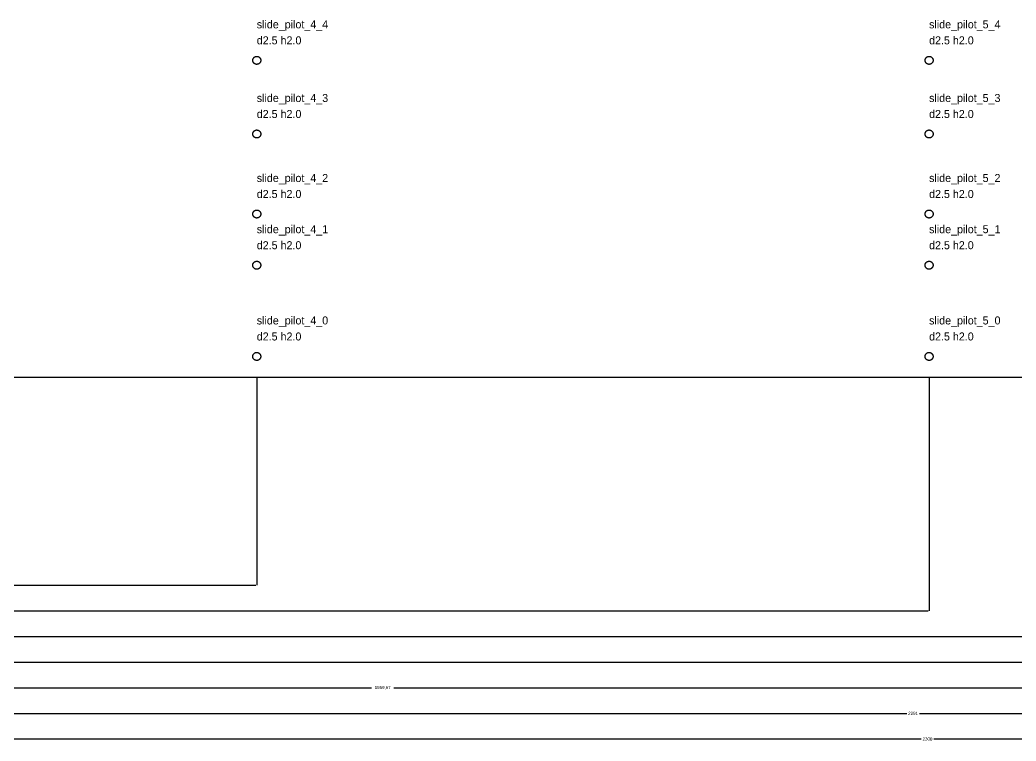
# Model space of a CAD drawing. Header units: millimetres. Extents: x -90 to 2551, y -195 to 364.
# Drawn here: x 866.5 to 1177.7, y -113.7 to 111.6 of the extents above; entities that cross this region are included whole.
import ezdxf

# ---------------------------------------------------------------- set-up
doc = ezdxf.new("R2010")
doc.units = ezdxf.units.MM
for name, color, linetype in [('ANNOTATION', 7, 'Continuous'), ('CUT', 1, 'Continuous'), ('DIMENSION', 8, 'Continuous')]:
    doc.layers.add(name, color=color, linetype=linetype)
doc.dimstyles.get("Standard").update_dxf_attribs({"dimtxt": 2.5, "dimasz": 2.5, "dimexe": 1.25, "dimexo": 0.625, "dimtad": 1, "dimtxsty": 'Standard', "dimcen": 2.5, "dimazin": 3, "dimtfac": 1, "dimtmove": 0, "dimatfit": 3})

# ---------------------------------------------------------------- blocks, each defined once
blk = doc.blocks.new('_CLOSEDFILLED')
at = {"color": 0, "linetype": 'ByBlock'}
blk.add_solid([(-1, 0.2), (0, 0), (-1, -0.2)], dxfattribs=at)
blk = doc.blocks.new('*D6')
for p, q in [((0, 0), (0, -65)), ((940.5, 0), (940.5, -65)), ((0.25, -65), (467.75, -65)), ((472.75, -65), (940.25, -65))]:
    blk.add_line(p, q)
at = {"layer": 'Defpoints'}
for p in [(0, 0), (940.5, 0), (0, -65)]:
    blk.add_point(p, dxfattribs=at)
at = {"layer": 'DIMENSION', "xscale": 0.25, "yscale": 0.25, "rotation": 180}
blk.add_blockref('_CLOSEDFILLED', (0, -65), dxfattribs=at)
at = {"layer": 'DIMENSION', "xscale": 0.25, "yscale": 0.25}
blk.add_blockref('_CLOSEDFILLED', (940.5, -65), dxfattribs=at)
at = {"layer": 'DIMENSION', "insert": (470.25, -65), "char_height": 1, "attachment_point": 5}
blk.add_mtext('940,5', dxfattribs=at)
blk = doc.blocks.new('*D7')
for p, q in [((0, 0), (0, -73)), ((1150.5, 0), (1150.5, -73)), ((0.25, -73), (572.25, -73)), ((578.25, -73), (1150.25, -73))]:
    blk.add_line(p, q)
at = {"layer": 'Defpoints'}
for p in [(0, 0), (1150.5, 0), (0, -73)]:
    blk.add_point(p, dxfattribs=at)
at = {"layer": 'DIMENSION', "xscale": 0.25, "yscale": 0.25, "rotation": 180}
blk.add_blockref('_CLOSEDFILLED', (0, -73), dxfattribs=at)
at = {"layer": 'DIMENSION', "xscale": 0.25, "yscale": 0.25}
blk.add_blockref('_CLOSEDFILLED', (1150.5, -73), dxfattribs=at)
at = {"layer": 'DIMENSION', "insert": (575.25, -73), "char_height": 1, "attachment_point": 5}
blk.add_mtext('1150,5', dxfattribs=at)
blk = doc.blocks.new('*D8')
for p, q in [((0, 0), (0, -81)), ((1297, 0), (1297, -81)), ((0.25, -81), (646.5, -81)), ((650.5, -81), (1296.75, -81))]:
    blk.add_line(p, q)
at = {"layer": 'Defpoints'}
for p in [(0, 0), (1297, 0), (0, -81)]:
    blk.add_point(p, dxfattribs=at)
at = {"layer": 'DIMENSION', "xscale": 0.25, "yscale": 0.25, "rotation": 180}
blk.add_blockref('_CLOSEDFILLED', (0, -81), dxfattribs=at)
at = {"layer": 'DIMENSION', "xscale": 0.25, "yscale": 0.25}
blk.add_blockref('_CLOSEDFILLED', (1297, -81), dxfattribs=at)
at = {"layer": 'DIMENSION', "insert": (648.5, -81), "char_height": 1, "attachment_point": 5}
blk.add_mtext('1297', dxfattribs=at)
blk = doc.blocks.new('*D9')
for p, q in [((0, 0), (0, -89)), ((1628.33, 0), (1628.33, -89)), ((0.25, -89), (810.665, -89)), ((817.665, -89), (1628.08, -89))]:
    blk.add_line(p, q)
at = {"layer": 'Defpoints'}
for p in [(0, 0), (1628.33, 0), (0, -89)]:
    blk.add_point(p, dxfattribs=at)
at = {"layer": 'DIMENSION', "xscale": 0.25, "yscale": 0.25, "rotation": 180}
blk.add_blockref('_CLOSEDFILLED', (0, -89), dxfattribs=at)
at = {"layer": 'DIMENSION', "xscale": 0.25, "yscale": 0.25}
blk.add_blockref('_CLOSEDFILLED', (1628.33, -89), dxfattribs=at)
at = {"layer": 'DIMENSION', "insert": (814.165, -89), "char_height": 1, "attachment_point": 5}
blk.add_mtext('1628,33', dxfattribs=at)
blk = doc.blocks.new('*D10')
for p, q in [((0, 0), (0, -97)), ((1959.67, 0), (1959.67, -97)), ((0.25, -97), (976.335, -97)), ((983.335, -97), (1959.42, -97))]:
    blk.add_line(p, q)
at = {"layer": 'Defpoints'}
for p in [(0, 0), (1959.67, 0), (0, -97)]:
    blk.add_point(p, dxfattribs=at)
at = {"layer": 'DIMENSION', "xscale": 0.25, "yscale": 0.25, "rotation": 180}
blk.add_blockref('_CLOSEDFILLED', (0, -97), dxfattribs=at)
at = {"layer": 'DIMENSION', "xscale": 0.25, "yscale": 0.25}
blk.add_blockref('_CLOSEDFILLED', (1959.67, -97), dxfattribs=at)
at = {"layer": 'DIMENSION', "insert": (979.835, -97), "char_height": 1, "attachment_point": 5}
blk.add_mtext('1959,67', dxfattribs=at)
blk = doc.blocks.new('*D11')
for p, q in [((0, 0), (0, -105)), ((2291, 0), (2291, -105)), ((0.25, -105), (1143.5, -105)), ((1147.5, -105), (2290.75, -105))]:
    blk.add_line(p, q)
at = {"layer": 'Defpoints'}
for p in [(0, 0), (2291, 0), (0, -105)]:
    blk.add_point(p, dxfattribs=at)
at = {"layer": 'DIMENSION', "xscale": 0.25, "yscale": 0.25, "rotation": 180}
blk.add_blockref('_CLOSEDFILLED', (0, -105), dxfattribs=at)
at = {"layer": 'DIMENSION', "xscale": 0.25, "yscale": 0.25}
blk.add_blockref('_CLOSEDFILLED', (2291, -105), dxfattribs=at)
at = {"layer": 'DIMENSION', "insert": (1145.5, -105), "char_height": 1, "attachment_point": 5}
blk.add_mtext('2291', dxfattribs=at)
blk = doc.blocks.new('*D12')
for p, q in [((0, 0), (0, -113)), ((2300, 0), (2300, -113)), ((0.25, -113), (1148, -113)), ((1152, -113), (2299.75, -113))]:
    blk.add_line(p, q)
at = {"layer": 'Defpoints'}
for p in [(0, 0), (2300, 0), (0, -113)]:
    blk.add_point(p, dxfattribs=at)
at = {"layer": 'DIMENSION', "xscale": 0.25, "yscale": 0.25, "rotation": 180}
blk.add_blockref('_CLOSEDFILLED', (0, -113), dxfattribs=at)
at = {"layer": 'DIMENSION', "xscale": 0.25, "yscale": 0.25}
blk.add_blockref('_CLOSEDFILLED', (2300, -113), dxfattribs=at)
at = {"layer": 'DIMENSION', "insert": (1150, -113), "char_height": 1, "attachment_point": 5}
blk.add_mtext('2300', dxfattribs=at)

msp = doc.modelspace()

# ---------------------------------------------------------------- linework, layer by layer
at = {"layer": 'CUT'}
for p, q in [((939.369, 99.5322), (939.405, 99.6022)), ((939.405, 99.6022), (939.445, 99.6698)), ((939.445, 99.6698), (939.489, 99.7347)), ((939.489, 99.7347), (939.537, 99.7968)), ((939.537, 99.7968), (939.589, 99.8557)), ((939.589, 99.8557), (939.644, 99.9112)), ((939.644, 99.9112), (939.703, 99.9631)), ((939.703, 99.9631), (939.765, 100.011)), ((939.765, 100.011), (939.83, 100.055)), ((939.83, 100.055), (939.898, 100.095)), ((939.898, 100.095), (939.968, 100.131)), ((939.968, 100.131), (940.04, 100.162)), ((940.04, 100.162), (940.114, 100.189)), ((940.114, 100.189), (940.189, 100.211)), ((940.189, 100.211), (940.266, 100.228)), ((940.266, 100.228), (940.343, 100.24)), ((940.343, 100.24), (940.422, 100.248)), ((940.422, 100.248), (940.5, 100.25)), ((940.5, 100.25), (940.578, 100.248)), ((940.578, 100.248), (940.657, 100.24)), ((940.657, 100.24), (940.734, 100.228)), ((940.734, 100.228), (940.811, 100.211)), ((940.811, 100.211), (940.886, 100.189)), ((940.886, 100.189), (940.96, 100.162)), ((940.96, 100.162), (941.032, 100.131)), ((941.032, 100.131), (941.102, 100.095)), ((941.102, 100.095), (941.17, 100.055)), ((941.17, 100.055), (941.235, 100.011)), ((941.235, 100.011), (941.297, 99.9631)), ((941.297, 99.9631), (941.356, 99.9112)), ((941.356, 99.9112), (941.411, 99.8557)), ((941.411, 99.8557), (941.463, 99.7968)), ((941.463, 99.7968), (941.511, 99.7347)), ((941.511, 99.7347), (941.555, 99.6698)), ((941.555, 99.6698), (941.595, 99.6022)), ((941.595, 99.6022), (941.631, 99.5322)), ((1149.37, 99.5322), (1149.4, 99.6022)), ((1149.4, 99.6022), (1149.44, 99.6698)), ((1149.44, 99.6698), (1149.49, 99.7347)), ((1149.49, 99.7347), (1149.54, 99.7968)), ((1149.54, 99.7968), (1149.59, 99.8557)), ((1149.59, 99.8557), (1149.64, 99.9112)), ((1149.64, 99.9112), (1149.7, 99.9631)), ((1149.7, 99.9631), (1149.77, 100.011)), ((1149.77, 100.011), (1149.83, 100.055)), ((1149.83, 100.055), (1149.9, 100.095)), ((1149.9, 100.095), (1149.97, 100.131)), ((1149.97, 100.131), (1150.04, 100.162)), ((1150.04, 100.162), (1150.11, 100.189)), ((1150.11, 100.189), (1150.19, 100.211)), ((1150.19, 100.211), (1150.27, 100.228)), ((1150.27, 100.228), (1150.34, 100.24)), ((1150.34, 100.24), (1150.42, 100.248)), ((1150.42, 100.248), (1150.5, 100.25)), ((1150.5, 100.25), (1150.58, 100.248)), ((1150.58, 100.248), (1150.66, 100.24)), ((1150.66, 100.24), (1150.73, 100.228)), ((1150.73, 100.228), (1150.81, 100.211)), ((1150.81, 100.211), (1150.89, 100.189)), ((1150.89, 100.189), (1150.96, 100.162)), ((1150.96, 100.162), (1151.03, 100.131)), ((1151.03, 100.131), (1151.1, 100.095)), ((1151.1, 100.095), (1151.17, 100.055)), ((1151.17, 100.055), (1151.23, 100.011)), ((1151.23, 100.011), (1151.3, 99.9631)), ((1151.3, 99.9631), (1151.36, 99.9112)), ((1151.36, 99.9112), (1151.41, 99.8557)), ((1151.41, 99.8557), (1151.46, 99.7968)), ((1151.46, 99.7968), (1151.51, 99.7347)), ((1151.51, 99.7347), (1151.56, 99.6698)), ((1151.56, 99.6698), (1151.6, 99.6022)), ((1151.6, 99.6022), (1151.63, 99.5322)), ((939.25, 99), (939.252, 99.0785)), ((939.252, 98.9215), (939.25, 99)), ((939.252, 99.0785), (939.26, 99.1567)), ((939.26, 98.8433), (939.252, 98.9215)), ((939.26, 99.1567), (939.272, 99.2342)), ((939.272, 98.7658), (939.26, 98.8433)), ((939.272, 99.2342), (939.289, 99.3109)), ((939.289, 98.6891), (939.272, 98.7658)), ((939.289, 99.3109), (939.311, 99.3863)), ((939.311, 98.6137), (939.289, 98.6891)), ((939.311, 99.3863), (939.338, 99.4602)), ((939.338, 98.5398), (939.311, 98.6137)), ((939.338, 99.4602), (939.369, 99.5322)), ((939.369, 98.4678), (939.338, 98.5398)), ((939.405, 98.3978), (939.369, 98.4678)), ((939.445, 98.3302), (939.405, 98.3978)), ((939.489, 98.2653), (939.445, 98.3302)), ((939.537, 98.2032), (939.489, 98.2653)), ((939.589, 98.1443), (939.537, 98.2032)), ((939.644, 98.0888), (939.589, 98.1443)), ((939.703, 98.0369), (939.644, 98.0888)), ((939.765, 97.9887), (939.703, 98.0369)), ((939.83, 97.9446), (939.765, 97.9887)), ((939.898, 97.9046), (939.83, 97.9446)), ((939.968, 97.869), (939.898, 97.9046)), ((940.04, 97.8378), (939.968, 97.869)), ((940.114, 97.8112), (940.04, 97.8378)), ((940.189, 97.7893), (940.114, 97.8112)), ((940.266, 97.7721), (940.189, 97.7893)), ((940.343, 97.7599), (940.266, 97.7721)), ((940.422, 97.7525), (940.343, 97.7599)), ((940.5, 97.75), (940.422, 97.7525)), ((940.578, 97.7525), (940.5, 97.75)), ((940.657, 97.7599), (940.578, 97.7525)), ((940.734, 97.7721), (940.657, 97.7599)), ((940.811, 97.7893), (940.734, 97.7721)), ((940.886, 97.8112), (940.811, 97.7893)), ((940.96, 97.8378), (940.886, 97.8112)), ((941.032, 97.869), (940.96, 97.8378)), ((941.102, 97.9046), (941.032, 97.869)), ((941.17, 97.9446), (941.102, 97.9046)), ((941.235, 97.9887), (941.17, 97.9446)), ((941.297, 98.0369), (941.235, 97.9887)), ((941.356, 98.0888), (941.297, 98.0369)), ((941.411, 98.1443), (941.356, 98.0888)), ((941.463, 98.2032), (941.411, 98.1443)), ((941.511, 98.2653), (941.463, 98.2032)), ((941.555, 98.3302), (941.511, 98.2653)), ((941.595, 98.3978), (941.555, 98.3302)), ((941.631, 98.4678), (941.595, 98.3978)), ((941.631, 99.5322), (941.662, 99.4602)), ((941.662, 98.5398), (941.631, 98.4678)), ((941.662, 99.4602), (941.689, 99.3863)), ((941.689, 98.6137), (941.662, 98.5398)), ((941.689, 99.3863), (941.711, 99.3109)), ((941.711, 98.6891), (941.689, 98.6137)), ((941.711, 99.3109), (941.728, 99.2342)), ((941.728, 98.7658), (941.711, 98.6891)), ((941.728, 99.2342), (941.74, 99.1567)), ((941.74, 98.8433), (941.728, 98.7658)), ((941.74, 99.1567), (941.748, 99.0785)), ((941.748, 98.9215), (941.74, 98.8433)), ((941.748, 99.0785), (941.75, 99)), ((941.75, 99), (941.748, 98.9215)), ((1149.25, 99.0785), (1149.26, 99.1567)), ((1149.25, 99), (1149.25, 99.0785)), ((1149.25, 98.9215), (1149.25, 99)), ((1149.26, 98.8433), (1149.25, 98.9215)), ((1149.26, 99.1567), (1149.27, 99.2342)), ((1149.27, 98.7658), (1149.26, 98.8433)), ((1149.27, 99.2342), (1149.29, 99.3109)), ((1149.29, 98.6891), (1149.27, 98.7658)), ((1149.29, 99.3109), (1149.31, 99.3863)), ((1149.31, 98.6137), (1149.29, 98.6891)), ((1149.31, 99.3863), (1149.34, 99.4602)), ((1149.34, 98.5398), (1149.31, 98.6137)), ((1149.34, 99.4602), (1149.37, 99.5322)), ((1149.37, 98.4678), (1149.34, 98.5398)), ((1149.4, 98.3978), (1149.37, 98.4678)), ((1149.44, 98.3302), (1149.4, 98.3978)), ((1149.49, 98.2653), (1149.44, 98.3302)), ((1149.54, 98.2032), (1149.49, 98.2653)), ((1149.59, 98.1443), (1149.54, 98.2032)), ((1149.64, 98.0888), (1149.59, 98.1443)), ((1149.7, 98.0369), (1149.64, 98.0888)), ((1149.77, 97.9887), (1149.7, 98.0369)), ((1149.83, 97.9446), (1149.77, 97.9887)), ((1149.9, 97.9046), (1149.83, 97.9446)), ((1149.97, 97.869), (1149.9, 97.9046)), ((1150.04, 97.8378), (1149.97, 97.869)), ((1150.11, 97.8112), (1150.04, 97.8378)), ((1150.19, 97.7893), (1150.11, 97.8112)), ((1150.27, 97.7721), (1150.19, 97.7893)), ((1150.34, 97.7599), (1150.27, 97.7721)), ((1150.42, 97.7525), (1150.34, 97.7599)), ((1150.5, 97.75), (1150.42, 97.7525)), ((1150.58, 97.7525), (1150.5, 97.75)), ((1150.66, 97.7599), (1150.58, 97.7525)), ((1150.73, 97.7721), (1150.66, 97.7599)), ((1150.81, 97.7893), (1150.73, 97.7721)), ((1150.89, 97.8112), (1150.81, 97.7893)), ((1150.96, 97.8378), (1150.89, 97.8112)), ((1151.03, 97.869), (1150.96, 97.8378)), ((1151.1, 97.9046), (1151.03, 97.869)), ((1151.17, 97.9446), (1151.1, 97.9046)), ((1151.23, 97.9887), (1151.17, 97.9446)), ((1151.3, 98.0369), (1151.23, 97.9887)), ((1151.36, 98.0888), (1151.3, 98.0369)), ((1151.41, 98.1443), (1151.36, 98.0888)), ((1151.46, 98.2032), (1151.41, 98.1443)), ((1151.51, 98.2653), (1151.46, 98.2032)), ((1151.56, 98.3302), (1151.51, 98.2653)), ((1151.6, 98.3978), (1151.56, 98.3302)), ((1151.63, 98.4678), (1151.6, 98.3978)), ((1151.63, 99.5322), (1151.66, 99.4602)), ((1151.66, 98.5398), (1151.63, 98.4678)), ((1151.66, 99.4602), (1151.69, 99.3863)), ((1151.69, 98.6137), (1151.66, 98.5398)), ((1151.69, 99.3863), (1151.71, 99.3109)), ((1151.71, 98.6891), (1151.69, 98.6137)), ((1151.71, 99.3109), (1151.73, 99.2342)), ((1151.73, 98.7658), (1151.71, 98.6891)), ((1151.73, 99.2342), (1151.74, 99.1567)), ((1151.74, 98.8433), (1151.73, 98.7658)), ((1151.74, 99.1567), (1151.75, 99.0785)), ((1151.75, 98.9215), (1151.74, 98.8433)), ((1151.75, 99.0785), (1151.75, 99)), ((1151.75, 99), (1151.75, 98.9215)), ((939.25, 76), (939.252, 76.0785)), ((939.252, 75.9215), (939.25, 76)), ((939.252, 76.0785), (939.26, 76.1567)), ((939.26, 75.8433), (939.252, 75.9215)), ((939.26, 76.1567), (939.272, 76.2342)), ((939.272, 75.7658), (939.26, 75.8433)), ((939.272, 76.2342), (939.289, 76.3109)), ((939.289, 75.6891), (939.272, 75.7658)), ((939.289, 76.3109), (939.311, 76.3863)), ((939.311, 75.6137), (939.289, 75.6891)), ((939.311, 76.3863), (939.338, 76.4602)), ((939.338, 75.5398), (939.311, 75.6137)), ((939.338, 76.4602), (939.369, 76.5322)), ((939.369, 75.4678), (939.338, 75.5398)), ((939.369, 76.5322), (939.405, 76.6022)), ((939.405, 75.3978), (939.369, 75.4678)), ((939.405, 76.6022), (939.445, 76.6698)), ((939.445, 75.3302), (939.405, 75.3978)), ((939.445, 76.6698), (939.489, 76.7347)), ((939.489, 75.2653), (939.445, 75.3302)), ((939.489, 76.7347), (939.537, 76.7968)), ((939.537, 75.2032), (939.489, 75.2653)), ((939.537, 76.7968), (939.589, 76.8557)), ((939.589, 75.1443), (939.537, 75.2032)), ((939.589, 76.8557), (939.644, 76.9112)), ((939.644, 75.0888), (939.589, 75.1443)), ((939.644, 76.9112), (939.703, 76.9631)), ((939.703, 75.0369), (939.644, 75.0888)), ((939.703, 76.9631), (939.765, 77.0113)), ((939.765, 74.9887), (939.703, 75.0369)), ((939.765, 77.0113), (939.83, 77.0554)), ((939.83, 74.9446), (939.765, 74.9887)), ((939.83, 77.0554), (939.898, 77.0954)), ((939.898, 74.9046), (939.83, 74.9446)), ((939.898, 77.0954), (939.968, 77.131)), ((939.968, 74.869), (939.898, 74.9046)), ((939.968, 77.131), (940.04, 77.1622)), ((940.04, 74.8378), (939.968, 74.869)), ((940.04, 77.1622), (940.114, 77.1888)), ((940.114, 74.8112), (940.04, 74.8378)), ((940.114, 77.1888), (940.189, 77.2107)), ((940.189, 74.7893), (940.114, 74.8112)), ((940.189, 77.2107), (940.266, 77.2279)), ((940.266, 74.7721), (940.189, 74.7893)), ((940.266, 77.2279), (940.343, 77.2401)), ((940.343, 74.7599), (940.266, 74.7721)), ((940.343, 77.2401), (940.422, 77.2475)), ((940.422, 74.7525), (940.343, 74.7599)), ((940.422, 77.2475), (940.5, 77.25)), ((940.5, 74.75), (940.422, 74.7525)), ((940.5, 77.25), (940.578, 77.2475)), ((940.578, 74.7525), (940.5, 74.75)), ((940.578, 77.2475), (940.657, 77.2401)), ((940.657, 74.7599), (940.578, 74.7525)), ((940.657, 77.2401), (940.734, 77.2279)), ((940.734, 74.7721), (940.657, 74.7599)), ((940.734, 77.2279), (940.811, 77.2107)), ((940.811, 74.7893), (940.734, 74.7721)), ((940.811, 77.2107), (940.886, 77.1888)), ((940.886, 74.8112), (940.811, 74.7893)), ((940.886, 77.1888), (940.96, 77.1622)), ((940.96, 74.8378), (940.886, 74.8112)), ((940.96, 77.1622), (941.032, 77.131)), ((941.032, 74.869), (940.96, 74.8378)), ((941.032, 77.131), (941.102, 77.0954)), ((941.102, 74.9046), (941.032, 74.869)), ((941.102, 77.0954), (941.17, 77.0554)), ((941.17, 74.9446), (941.102, 74.9046)), ((941.17, 77.0554), (941.235, 77.0113)), ((941.235, 74.9887), (941.17, 74.9446)), ((941.235, 77.0113), (941.297, 76.9631)), ((941.297, 75.0369), (941.235, 74.9887)), ((941.297, 76.9631), (941.356, 76.9112)), ((941.356, 75.0888), (941.297, 75.0369)), ((941.356, 76.9112), (941.411, 76.8557)), ((941.411, 75.1443), (941.356, 75.0888)), ((941.411, 76.8557), (941.463, 76.7968)), ((941.463, 75.2032), (941.411, 75.1443)), ((941.463, 76.7968), (941.511, 76.7347)), ((941.511, 75.2653), (941.463, 75.2032)), ((941.511, 76.7347), (941.555, 76.6698)), ((941.555, 75.3302), (941.511, 75.2653)), ((941.555, 76.6698), (941.595, 76.6022)), ((941.595, 75.3978), (941.555, 75.3302)), ((941.595, 76.6022), (941.631, 76.5322)), ((941.631, 75.4678), (941.595, 75.3978)), ((941.631, 76.5322), (941.662, 76.4602)), ((941.662, 75.5398), (941.631, 75.4678)), ((941.662, 76.4602), (941.689, 76.3863)), ((941.689, 75.6137), (941.662, 75.5398)), ((941.689, 76.3863), (941.711, 76.3109)), ((941.711, 75.6891), (941.689, 75.6137)), ((941.711, 76.3109), (941.728, 76.2342)), ((941.728, 75.7658), (941.711, 75.6891)), ((941.728, 76.2342), (941.74, 76.1567)), ((941.74, 75.8433), (941.728, 75.7658)), ((941.74, 76.1567), (941.748, 76.0785)), ((941.748, 75.9215), (941.74, 75.8433)), ((941.748, 76.0785), (941.75, 76)), ((941.75, 76), (941.748, 75.9215)), ((1149.25, 76.0785), (1149.26, 76.1567)), ((1149.25, 76), (1149.25, 76.0785)), ((1149.25, 75.9215), (1149.25, 76)), ((1149.26, 75.8433), (1149.25, 75.9215)), ((1149.26, 76.1567), (1149.27, 76.2342)), ((1149.27, 75.7658), (1149.26, 75.8433)), ((1149.27, 76.2342), (1149.29, 76.3109)), ((1149.29, 75.6891), (1149.27, 75.7658)), ((1149.29, 76.3109), (1149.31, 76.3863)), ((1149.31, 75.6137), (1149.29, 75.6891)), ((1149.31, 76.3863), (1149.34, 76.4602)), ((1149.34, 75.5398), (1149.31, 75.6137)), ((1149.34, 76.4602), (1149.37, 76.5322)), ((1149.37, 75.4678), (1149.34, 75.5398)), ((1149.37, 76.5322), (1149.4, 76.6022)), ((1149.4, 75.3978), (1149.37, 75.4678)), ((1149.4, 76.6022), (1149.44, 76.6698)), ((1149.44, 75.3302), (1149.4, 75.3978)), ((1149.44, 76.6698), (1149.49, 76.7347)), ((1149.49, 75.2653), (1149.44, 75.3302)), ((1149.49, 76.7347), (1149.54, 76.7968)), ((1149.54, 75.2032), (1149.49, 75.2653)), ((1149.54, 76.7968), (1149.59, 76.8557)), ((1149.59, 75.1443), (1149.54, 75.2032)), ((1149.59, 76.8557), (1149.64, 76.9112)), ((1149.64, 75.0888), (1149.59, 75.1443)), ((1149.64, 76.9112), (1149.7, 76.9631)), ((1149.7, 75.0369), (1149.64, 75.0888)), ((1149.7, 76.9631), (1149.77, 77.0113)), ((1149.77, 74.9887), (1149.7, 75.0369)), ((1149.77, 77.0113), (1149.83, 77.0554)), ((1149.83, 74.9446), (1149.77, 74.9887)), ((1149.83, 77.0554), (1149.9, 77.0954)), ((1149.9, 74.9046), (1149.83, 74.9446)), ((1149.9, 77.0954), (1149.97, 77.131)), ((1149.97, 74.869), (1149.9, 74.9046)), ((1149.97, 77.131), (1150.04, 77.1622)), ((1150.04, 74.8378), (1149.97, 74.869)), ((1150.04, 77.1622), (1150.11, 77.1888)), ((1150.11, 74.8112), (1150.04, 74.8378)), ((1150.11, 77.1888), (1150.19, 77.2107)), ((1150.19, 74.7893), (1150.11, 74.8112)), ((1150.19, 77.2107), (1150.27, 77.2279)), ((1150.27, 74.7721), (1150.19, 74.7893)), ((1150.27, 77.2279), (1150.34, 77.2401)), ((1150.34, 74.7599), (1150.27, 74.7721)), ((1150.34, 77.2401), (1150.42, 77.2475)), ((1150.42, 74.7525), (1150.34, 74.7599)), ((1150.42, 77.2475), (1150.5, 77.25)), ((1150.5, 74.75), (1150.42, 74.7525)), ((1150.5, 77.25), (1150.58, 77.2475)), ((1150.58, 74.7525), (1150.5, 74.75)), ((1150.58, 77.2475), (1150.66, 77.2401)), ((1150.66, 74.7599), (1150.58, 74.7525)), ((1150.66, 77.2401), (1150.73, 77.2279)), ((1150.73, 74.7721), (1150.66, 74.7599)), ((1150.73, 77.2279), (1150.81, 77.2107)), ((1150.81, 74.7893), (1150.73, 74.7721)), ((1150.81, 77.2107), (1150.89, 77.1888)), ((1150.89, 74.8112), (1150.81, 74.7893)), ((1150.89, 77.1888), (1150.96, 77.1622)), ((1150.96, 74.8378), (1150.89, 74.8112)), ((1150.96, 77.1622), (1151.03, 77.131)), ((1151.03, 74.869), (1150.96, 74.8378)), ((1151.03, 77.131), (1151.1, 77.0954)), ((1151.1, 74.9046), (1151.03, 74.869)), ((1151.1, 77.0954), (1151.17, 77.0554)), ((1151.17, 74.9446), (1151.1, 74.9046)), ((1151.17, 77.0554), (1151.23, 77.0113)), ((1151.23, 74.9887), (1151.17, 74.9446)), ((1151.23, 77.0113), (1151.3, 76.9631)), ((1151.3, 75.0369), (1151.23, 74.9887)), ((1151.3, 76.9631), (1151.36, 76.9112)), ((1151.36, 75.0888), (1151.3, 75.0369)), ((1151.36, 76.9112), (1151.41, 76.8557)), ((1151.41, 75.1443), (1151.36, 75.0888)), ((1151.41, 76.8557), (1151.46, 76.7968)), ((1151.46, 75.2032), (1151.41, 75.1443)), ((1151.46, 76.7968), (1151.51, 76.7347)), ((1151.51, 75.2653), (1151.46, 75.2032)), ((1151.51, 76.7347), (1151.56, 76.6698)), ((1151.56, 75.3302), (1151.51, 75.2653)), ((1151.56, 76.6698), (1151.6, 76.6022)), ((1151.6, 75.3978), (1151.56, 75.3302)), ((1151.6, 76.6022), (1151.63, 76.5322)), ((1151.63, 75.4678), (1151.6, 75.3978)), ((1151.63, 76.5322), (1151.66, 76.4602)), ((1151.66, 75.5398), (1151.63, 75.4678)), ((1151.66, 76.4602), (1151.69, 76.3863)), ((1151.69, 75.6137), (1151.66, 75.5398)), ((1151.69, 76.3863), (1151.71, 76.3109)), ((1151.71, 75.6891), (1151.69, 75.6137)), ((1151.71, 76.3109), (1151.73, 76.2342)), ((1151.73, 75.7658), (1151.71, 75.6891)), ((1151.73, 76.2342), (1151.74, 76.1567)), ((1151.74, 75.8433), (1151.73, 75.7658)), ((1151.74, 76.1567), (1151.75, 76.0785)), ((1151.75, 75.9215), (1151.74, 75.8433)), ((1151.75, 76.0785), (1151.75, 76)), ((1151.75, 76), (1151.75, 75.9215)), ((939.25, 51), (939.252, 51.0785)), ((939.252, 50.9215), (939.25, 51)), ((939.252, 51.0785), (939.26, 51.1567)), ((939.26, 50.8433), (939.252, 50.9215)), ((939.26, 51.1567), (939.272, 51.2342)), ((939.272, 50.7658), (939.26, 50.8433)), ((939.272, 51.2342), (939.289, 51.3109)), ((939.289, 50.6891), (939.272, 50.7658)), ((939.289, 51.3109), (939.311, 51.3863)), ((939.311, 50.6137), (939.289, 50.6891)), ((939.311, 51.3863), (939.338, 51.4602)), ((939.338, 50.5398), (939.311, 50.6137)), ((939.338, 51.4602), (939.369, 51.5322)), ((939.369, 50.4678), (939.338, 50.5398)), ((939.369, 51.5322), (939.405, 51.6022)), ((939.405, 50.3978), (939.369, 50.4678)), ((939.405, 51.6022), (939.445, 51.6698)), ((939.445, 50.3302), (939.405, 50.3978)), ((939.445, 51.6698), (939.489, 51.7347)), ((939.489, 50.2653), (939.445, 50.3302)), ((939.489, 51.7347), (939.537, 51.7968)), ((939.537, 50.2032), (939.489, 50.2653)), ((939.537, 51.7968), (939.589, 51.8557)), ((939.589, 50.1443), (939.537, 50.2032)), ((939.589, 51.8557), (939.644, 51.9112)), ((939.644, 50.0888), (939.589, 50.1443)), ((939.644, 51.9112), (939.703, 51.9631)), ((939.703, 50.0369), (939.644, 50.0888)), ((939.703, 51.9631), (939.765, 52.0113)), ((939.765, 49.9887), (939.703, 50.0369)), ((939.765, 52.0113), (939.83, 52.0554)), ((939.83, 49.9446), (939.765, 49.9887)), ((939.83, 52.0554), (939.898, 52.0954)), ((939.898, 49.9046), (939.83, 49.9446)), ((939.898, 52.0954), (939.968, 52.131)), ((939.968, 49.869), (939.898, 49.9046)), ((939.968, 52.131), (940.04, 52.1622)), ((940.04, 49.8378), (939.968, 49.869)), ((940.04, 52.1622), (940.114, 52.1888)), ((940.114, 49.8112), (940.04, 49.8378)), ((940.114, 52.1888), (940.189, 52.2107)), ((940.189, 49.7893), (940.114, 49.8112)), ((940.189, 52.2107), (940.266, 52.2279)), ((940.266, 49.7721), (940.189, 49.7893)), ((940.266, 52.2279), (940.343, 52.2401)), ((940.343, 52.2401), (940.422, 52.2475)), ((940.422, 52.2475), (940.5, 52.25)), ((940.5, 52.25), (940.578, 52.2475)), ((940.578, 52.2475), (940.657, 52.2401)), ((940.657, 52.2401), (940.734, 52.2279)), ((940.734, 52.2279), (940.811, 52.2107)), ((940.811, 49.7893), (940.734, 49.7721)), ((940.811, 52.2107), (940.886, 52.1888)), ((940.886, 49.8112), (940.811, 49.7893)), ((940.886, 52.1888), (940.96, 52.1622)), ((940.96, 49.8378), (940.886, 49.8112)), ((940.96, 52.1622), (941.032, 52.131)), ((941.032, 49.869), (940.96, 49.8378)), ((941.032, 52.131), (941.102, 52.0954)), ((941.102, 49.9046), (941.032, 49.869)), ((941.102, 52.0954), (941.17, 52.0554)), ((941.17, 49.9446), (941.102, 49.9046)), ((941.17, 52.0554), (941.235, 52.0113)), ((941.235, 49.9887), (941.17, 49.9446)), ((941.235, 52.0113), (941.297, 51.9631)), ((941.297, 50.0369), (941.235, 49.9887)), ((941.297, 51.9631), (941.356, 51.9112)), ((941.356, 50.0888), (941.297, 50.0369)), ((941.356, 51.9112), (941.411, 51.8557)), ((941.411, 50.1443), (941.356, 50.0888)), ((941.411, 51.8557), (941.463, 51.7968)), ((941.463, 50.2032), (941.411, 50.1443)), ((941.463, 51.7968), (941.511, 51.7347)), ((941.511, 50.2653), (941.463, 50.2032)), ((941.511, 51.7347), (941.555, 51.6698)), ((941.555, 50.3302), (941.511, 50.2653)), ((941.555, 51.6698), (941.595, 51.6022)), ((941.595, 50.3978), (941.555, 50.3302)), ((941.595, 51.6022), (941.631, 51.5322)), ((941.631, 50.4678), (941.595, 50.3978)), ((941.631, 51.5322), (941.662, 51.4602)), ((941.662, 50.5398), (941.631, 50.4678)), ((941.662, 51.4602), (941.689, 51.3863)), ((941.689, 50.6137), (941.662, 50.5398)), ((941.689, 51.3863), (941.711, 51.3109)), ((941.711, 50.6891), (941.689, 50.6137)), ((941.711, 51.3109), (941.728, 51.2342)), ((941.728, 50.7658), (941.711, 50.6891)), ((941.728, 51.2342), (941.74, 51.1567)), ((941.74, 50.8433), (941.728, 50.7658)), ((941.74, 51.1567), (941.748, 51.0785)), ((941.748, 50.9215), (941.74, 50.8433)), ((941.748, 51.0785), (941.75, 51)), ((941.75, 51), (941.748, 50.9215)), ((1149.25, 51.0785), (1149.26, 51.1567)), ((1149.25, 51), (1149.25, 51.0785)), ((1149.25, 50.9215), (1149.25, 51)), ((1149.26, 50.8433), (1149.25, 50.9215)), ((1149.26, 51.1567), (1149.27, 51.2342)), ((1149.27, 50.7658), (1149.26, 50.8433)), ((1149.27, 51.2342), (1149.29, 51.3109)), ((1149.29, 50.6891), (1149.27, 50.7658)), ((1149.29, 51.3109), (1149.31, 51.3863)), ((1149.31, 50.6137), (1149.29, 50.6891)), ((1149.31, 51.3863), (1149.34, 51.4602)), ((1149.34, 50.5398), (1149.31, 50.6137)), ((1149.34, 51.4602), (1149.37, 51.5322)), ((1149.37, 50.4678), (1149.34, 50.5398)), ((1149.37, 51.5322), (1149.4, 51.6022)), ((1149.4, 50.3978), (1149.37, 50.4678)), ((1149.4, 51.6022), (1149.44, 51.6698)), ((1149.44, 50.3302), (1149.4, 50.3978)), ((1149.44, 51.6698), (1149.49, 51.7347)), ((1149.49, 50.2653), (1149.44, 50.3302)), ((1149.49, 51.7347), (1149.54, 51.7968)), ((1149.54, 50.2032), (1149.49, 50.2653)), ((1149.54, 51.7968), (1149.59, 51.8557)), ((1149.59, 50.1443), (1149.54, 50.2032)), ((1149.59, 51.8557), (1149.64, 51.9112)), ((1149.64, 50.0888), (1149.59, 50.1443)), ((1149.64, 51.9112), (1149.7, 51.9631)), ((1149.7, 50.0369), (1149.64, 50.0888)), ((1149.7, 51.9631), (1149.77, 52.0113)), ((1149.77, 49.9887), (1149.7, 50.0369)), ((1149.77, 52.0113), (1149.83, 52.0554)), ((1149.83, 49.9446), (1149.77, 49.9887)), ((1149.83, 52.0554), (1149.9, 52.0954)), ((1149.9, 49.9046), (1149.83, 49.9446)), ((1149.9, 52.0954), (1149.97, 52.131)), ((1149.97, 49.869), (1149.9, 49.9046)), ((1149.97, 52.131), (1150.04, 52.1622)), ((1150.04, 49.8378), (1149.97, 49.869)), ((1150.04, 52.1622), (1150.11, 52.1888)), ((1150.11, 49.8112), (1150.04, 49.8378)), ((1150.11, 52.1888), (1150.19, 52.2107)), ((1150.19, 49.7893), (1150.11, 49.8112)), ((1150.19, 52.2107), (1150.27, 52.2279)), ((1150.27, 49.7721), (1150.19, 49.7893)), ((1150.27, 52.2279), (1150.34, 52.2401)), ((1150.34, 52.2401), (1150.42, 52.2475)), ((1150.42, 52.2475), (1150.5, 52.25)), ((1150.5, 52.25), (1150.58, 52.2475)), ((1150.58, 52.2475), (1150.66, 52.2401)), ((1150.66, 52.2401), (1150.73, 52.2279)), ((1150.73, 52.2279), (1150.81, 52.2107)), ((1150.81, 49.7893), (1150.73, 49.7721)), ((1150.81, 52.2107), (1150.89, 52.1888)), ((1150.89, 49.8112), (1150.81, 49.7893)), ((1150.89, 52.1888), (1150.96, 52.1622)), ((1150.96, 49.8378), (1150.89, 49.8112)), ((1150.96, 52.1622), (1151.03, 52.131)), ((1151.03, 49.869), (1150.96, 49.8378)), ((1151.03, 52.131), (1151.1, 52.0954)), ((1151.1, 49.9046), (1151.03, 49.869)), ((1151.1, 52.0954), (1151.17, 52.0554)), ((1151.17, 49.9446), (1151.1, 49.9046)), ((1151.17, 52.0554), (1151.23, 52.0113)), ((1151.23, 49.9887), (1151.17, 49.9446)), ((1151.23, 52.0113), (1151.3, 51.9631)), ((1151.3, 50.0369), (1151.23, 49.9887)), ((1151.3, 51.9631), (1151.36, 51.9112)), ((1151.36, 50.0888), (1151.3, 50.0369)), ((1151.36, 51.9112), (1151.41, 51.8557)), ((1151.41, 50.1443), (1151.36, 50.0888)), ((1151.41, 51.8557), (1151.46, 51.7968)), ((1151.46, 50.2032), (1151.41, 50.1443)), ((1151.46, 51.7968), (1151.51, 51.7347)), ((1151.51, 50.2653), (1151.46, 50.2032)), ((1151.51, 51.7347), (1151.56, 51.6698)), ((1151.56, 50.3302), (1151.51, 50.2653)), ((1151.56, 51.6698), (1151.6, 51.6022)), ((1151.6, 50.3978), (1151.56, 50.3302)), ((1151.6, 51.6022), (1151.63, 51.5322)), ((1151.63, 50.4678), (1151.6, 50.3978)), ((1151.63, 51.5322), (1151.66, 51.4602)), ((1151.66, 50.5398), (1151.63, 50.4678)), ((1151.66, 51.4602), (1151.69, 51.3863)), ((1151.69, 50.6137), (1151.66, 50.5398)), ((1151.69, 51.3863), (1151.71, 51.3109)), ((1151.71, 50.6891), (1151.69, 50.6137)), ((1151.71, 51.3109), (1151.73, 51.2342)), ((1151.73, 50.7658), (1151.71, 50.6891)), ((1151.73, 51.2342), (1151.74, 51.1567)), ((1151.74, 50.8433), (1151.73, 50.7658)), ((1151.74, 51.1567), (1151.75, 51.0785)), ((1151.75, 50.9215), (1151.74, 50.8433)), ((1151.75, 51.0785), (1151.75, 51)), ((1151.75, 51), (1151.75, 50.9215)), ((940.343, 49.7599), (940.266, 49.7721)), ((940.422, 49.7525), (940.343, 49.7599)), ((940.5, 49.75), (940.422, 49.7525)), ((940.578, 49.7525), (940.5, 49.75)), ((940.657, 49.7599), (940.578, 49.7525)), ((940.734, 49.7721), (940.657, 49.7599)), ((1150.34, 49.7599), (1150.27, 49.7721)), ((1150.42, 49.7525), (1150.34, 49.7599)), ((1150.5, 49.75), (1150.42, 49.7525)), ((1150.58, 49.7525), (1150.5, 49.75)), ((1150.66, 49.7599), (1150.58, 49.7525)), ((1150.73, 49.7721), (1150.66, 49.7599)), ((939.25, 35), (939.252, 35.0785)), ((939.252, 34.9215), (939.25, 35)), ((939.252, 35.0785), (939.26, 35.1567)), ((939.26, 34.8433), (939.252, 34.9215)), ((939.26, 35.1567), (939.272, 35.2342)), ((939.272, 34.7658), (939.26, 34.8433)), ((939.272, 35.2342), (939.289, 35.3109)), ((939.289, 34.6891), (939.272, 34.7658)), ((939.289, 35.3109), (939.311, 35.3863)), ((939.311, 34.6137), (939.289, 34.6891)), ((939.311, 35.3863), (939.338, 35.4602)), ((939.338, 34.5398), (939.311, 34.6137)), ((939.338, 35.4602), (939.369, 35.5322)), ((939.369, 34.4678), (939.338, 34.5398)), ((939.369, 35.5322), (939.405, 35.6022)), ((939.405, 34.3978), (939.369, 34.4678)), ((939.405, 35.6022), (939.445, 35.6698)), ((939.445, 34.3302), (939.405, 34.3978)), ((939.445, 35.6698), (939.489, 35.7347)), ((939.489, 34.2653), (939.445, 34.3302)), ((939.489, 35.7347), (939.537, 35.7968)), ((939.537, 34.2032), (939.489, 34.2653)), ((939.537, 35.7968), (939.589, 35.8557)), ((939.589, 35.8557), (939.644, 35.9112)), ((939.644, 35.9112), (939.703, 35.9631)), ((939.703, 35.9631), (939.765, 36.0113)), ((939.765, 36.0113), (939.83, 36.0554)), ((939.83, 36.0554), (939.898, 36.0954)), ((939.898, 36.0954), (939.968, 36.131)), ((939.968, 36.131), (940.04, 36.1622)), ((940.04, 36.1622), (940.114, 36.1888)), ((940.114, 36.1888), (940.189, 36.2107)), ((940.189, 36.2107), (940.266, 36.2279)), ((940.266, 36.2279), (940.343, 36.2401)), ((940.343, 36.2401), (940.422, 36.2475)), ((940.422, 36.2475), (940.5, 36.25)), ((940.5, 36.25), (940.578, 36.2475)), ((940.578, 36.2475), (940.657, 36.2401)), ((940.657, 36.2401), (940.734, 36.2279)), ((940.734, 36.2279), (940.811, 36.2107)), ((940.811, 36.2107), (940.886, 36.1888)), ((940.886, 36.1888), (940.96, 36.1622)), ((940.96, 36.1622), (941.032, 36.131)), ((941.032, 36.131), (941.102, 36.0954)), ((941.102, 36.0954), (941.17, 36.0554)), ((941.17, 36.0554), (941.235, 36.0113)), ((941.235, 36.0113), (941.297, 35.9631)), ((941.297, 35.9631), (941.356, 35.9112)), ((941.356, 35.9112), (941.411, 35.8557)), ((941.411, 35.8557), (941.463, 35.7968)), ((941.463, 35.7968), (941.511, 35.7347)), ((941.511, 34.2653), (941.463, 34.2032)), ((941.511, 35.7347), (941.555, 35.6698)), ((941.555, 34.3302), (941.511, 34.2653)), ((941.555, 35.6698), (941.595, 35.6022)), ((941.595, 34.3978), (941.555, 34.3302)), ((941.595, 35.6022), (941.631, 35.5322)), ((941.631, 34.4678), (941.595, 34.3978)), ((941.631, 35.5322), (941.662, 35.4602)), ((941.662, 34.5398), (941.631, 34.4678)), ((941.662, 35.4602), (941.689, 35.3863)), ((941.689, 34.6137), (941.662, 34.5398)), ((941.689, 35.3863), (941.711, 35.3109)), ((941.711, 34.6891), (941.689, 34.6137)), ((941.711, 35.3109), (941.728, 35.2342)), ((941.728, 34.7658), (941.711, 34.6891)), ((941.728, 35.2342), (941.74, 35.1567)), ((941.74, 34.8433), (941.728, 34.7658)), ((941.74, 35.1567), (941.748, 35.0785)), ((941.748, 34.9215), (941.74, 34.8433)), ((941.748, 35.0785), (941.75, 35)), ((941.75, 35), (941.748, 34.9215)), ((1149.25, 35.0785), (1149.26, 35.1567)), ((1149.25, 35), (1149.25, 35.0785)), ((1149.25, 34.9215), (1149.25, 35)), ((1149.26, 34.8433), (1149.25, 34.9215)), ((1149.26, 35.1567), (1149.27, 35.2342)), ((1149.27, 34.7658), (1149.26, 34.8433)), ((1149.27, 35.2342), (1149.29, 35.3109)), ((1149.29, 34.6891), (1149.27, 34.7658)), ((1149.29, 35.3109), (1149.31, 35.3863)), ((1149.31, 34.6137), (1149.29, 34.6891)), ((1149.31, 35.3863), (1149.34, 35.4602)), ((1149.34, 34.5398), (1149.31, 34.6137)), ((1149.34, 35.4602), (1149.37, 35.5322)), ((1149.37, 34.4678), (1149.34, 34.5398)), ((1149.37, 35.5322), (1149.4, 35.6022)), ((1149.4, 34.3978), (1149.37, 34.4678)), ((1149.4, 35.6022), (1149.44, 35.6698)), ((1149.44, 34.3302), (1149.4, 34.3978)), ((1149.44, 35.6698), (1149.49, 35.7347)), ((1149.49, 34.2653), (1149.44, 34.3302)), ((1149.49, 35.7347), (1149.54, 35.7968)), ((1149.54, 34.2032), (1149.49, 34.2653)), ((1149.54, 35.7968), (1149.59, 35.8557)), ((1149.59, 35.8557), (1149.64, 35.9112)), ((1149.64, 35.9112), (1149.7, 35.9631)), ((1149.7, 35.9631), (1149.77, 36.0113)), ((1149.77, 36.0113), (1149.83, 36.0554)), ((1149.83, 36.0554), (1149.9, 36.0954)), ((1149.9, 36.0954), (1149.97, 36.131)), ((1149.97, 36.131), (1150.04, 36.1622)), ((1150.04, 36.1622), (1150.11, 36.1888)), ((1150.11, 36.1888), (1150.19, 36.2107)), ((1150.19, 36.2107), (1150.27, 36.2279)), ((1150.27, 36.2279), (1150.34, 36.2401)), ((1150.34, 36.2401), (1150.42, 36.2475)), ((1150.42, 36.2475), (1150.5, 36.25)), ((1150.5, 36.25), (1150.58, 36.2475)), ((1150.58, 36.2475), (1150.66, 36.2401)), ((1150.66, 36.2401), (1150.73, 36.2279)), ((1150.73, 36.2279), (1150.81, 36.2107)), ((1150.81, 36.2107), (1150.89, 36.1888)), ((1150.89, 36.1888), (1150.96, 36.1622)), ((1150.96, 36.1622), (1151.03, 36.131)), ((1151.03, 36.131), (1151.1, 36.0954)), ((1151.1, 36.0954), (1151.17, 36.0554)), ((1151.17, 36.0554), (1151.23, 36.0113)), ((1151.23, 36.0113), (1151.3, 35.9631)), ((1151.3, 35.9631), (1151.36, 35.9112)), ((1151.36, 35.9112), (1151.41, 35.8557)), ((1151.41, 35.8557), (1151.46, 35.7968)), ((1151.46, 35.7968), (1151.51, 35.7347)), ((1151.51, 34.2653), (1151.46, 34.2032)), ((1151.51, 35.7347), (1151.56, 35.6698)), ((1151.56, 34.3302), (1151.51, 34.2653)), ((1151.56, 35.6698), (1151.6, 35.6022)), ((1151.6, 34.3978), (1151.56, 34.3302)), ((1151.6, 35.6022), (1151.63, 35.5322)), ((1151.63, 34.4678), (1151.6, 34.3978)), ((1151.63, 35.5322), (1151.66, 35.4602)), ((1151.66, 34.5398), (1151.63, 34.4678)), ((1151.66, 35.4602), (1151.69, 35.3863)), ((1151.69, 34.6137), (1151.66, 34.5398)), ((1151.69, 35.3863), (1151.71, 35.3109)), ((1151.71, 34.6891), (1151.69, 34.6137)), ((1151.71, 35.3109), (1151.73, 35.2342)), ((1151.73, 34.7658), (1151.71, 34.6891)), ((1151.73, 35.2342), (1151.74, 35.1567)), ((1151.74, 34.8433), (1151.73, 34.7658)), ((1151.74, 35.1567), (1151.75, 35.0785)), ((1151.75, 34.9215), (1151.74, 34.8433)), ((1151.75, 35.0785), (1151.75, 35)), ((1151.75, 35), (1151.75, 34.9215)), ((939.589, 34.1443), (939.537, 34.2032)), ((939.644, 34.0888), (939.589, 34.1443)), ((939.703, 34.0369), (939.644, 34.0888)), ((939.765, 33.9887), (939.703, 34.0369)), ((939.83, 33.9446), (939.765, 33.9887)), ((939.898, 33.9046), (939.83, 33.9446)), ((939.968, 33.869), (939.898, 33.9046)), ((940.04, 33.8378), (939.968, 33.869)), ((940.114, 33.8112), (940.04, 33.8378)), ((940.189, 33.7893), (940.114, 33.8112)), ((940.266, 33.7721), (940.189, 33.7893)), ((940.343, 33.7599), (940.266, 33.7721)), ((940.422, 33.7525), (940.343, 33.7599)), ((940.5, 33.75), (940.422, 33.7525)), ((940.578, 33.7525), (940.5, 33.75)), ((940.657, 33.7599), (940.578, 33.7525)), ((940.734, 33.7721), (940.657, 33.7599)), ((940.811, 33.7893), (940.734, 33.7721)), ((940.886, 33.8112), (940.811, 33.7893)), ((940.96, 33.8378), (940.886, 33.8112)), ((941.032, 33.869), (940.96, 33.8378)), ((941.102, 33.9046), (941.032, 33.869)), ((941.17, 33.9446), (941.102, 33.9046)), ((941.235, 33.9887), (941.17, 33.9446)), ((941.297, 34.0369), (941.235, 33.9887)), ((941.356, 34.0888), (941.297, 34.0369)), ((941.411, 34.1443), (941.356, 34.0888)), ((941.463, 34.2032), (941.411, 34.1443)), ((1149.59, 34.1443), (1149.54, 34.2032)), ((1149.64, 34.0888), (1149.59, 34.1443)), ((1149.7, 34.0369), (1149.64, 34.0888)), ((1149.77, 33.9887), (1149.7, 34.0369)), ((1149.83, 33.9446), (1149.77, 33.9887)), ((1149.9, 33.9046), (1149.83, 33.9446)), ((1149.97, 33.869), (1149.9, 33.9046)), ((1150.04, 33.8378), (1149.97, 33.869)), ((1150.11, 33.8112), (1150.04, 33.8378)), ((1150.19, 33.7893), (1150.11, 33.8112)), ((1150.27, 33.7721), (1150.19, 33.7893)), ((1150.34, 33.7599), (1150.27, 33.7721)), ((1150.42, 33.7525), (1150.34, 33.7599)), ((1150.5, 33.75), (1150.42, 33.7525)), ((1150.58, 33.7525), (1150.5, 33.75)), ((1150.66, 33.7599), (1150.58, 33.7525)), ((1150.73, 33.7721), (1150.66, 33.7599)), ((1150.81, 33.7893), (1150.73, 33.7721)), ((1150.89, 33.8112), (1150.81, 33.7893)), ((1150.96, 33.8378), (1150.89, 33.8112)), ((1151.03, 33.869), (1150.96, 33.8378)), ((1151.1, 33.9046), (1151.03, 33.869)), ((1151.17, 33.9446), (1151.1, 33.9046)), ((1151.23, 33.9887), (1151.17, 33.9446)), ((1151.3, 34.0369), (1151.23, 33.9887)), ((1151.36, 34.0888), (1151.3, 34.0369)), ((1151.41, 34.1443), (1151.36, 34.0888)), ((1151.46, 34.2032), (1151.41, 34.1443)), ((939.25, 6.5), (939.252, 6.57849)), ((939.252, 6.42151), (939.25, 6.5)), ((939.252, 6.57849), (939.26, 6.65667)), ((939.26, 6.34333), (939.252, 6.42151)), ((939.26, 6.65667), (939.272, 6.73423)), ((939.272, 6.26577), (939.26, 6.34333)), ((939.272, 6.73423), (939.289, 6.81086)), ((939.289, 6.18914), (939.272, 6.26577)), ((939.289, 6.81086), (939.311, 6.88627)), ((939.311, 6.88627), (939.338, 6.96016)), ((939.338, 6.96016), (939.369, 7.03222)), ((939.369, 7.03222), (939.405, 7.10219)), ((939.405, 7.10219), (939.445, 7.16978)), ((939.445, 7.16978), (939.489, 7.23473)), ((939.489, 7.23473), (939.537, 7.29678)), ((939.537, 7.29678), (939.589, 7.35568)), ((939.589, 7.35568), (939.644, 7.41121)), ((939.644, 7.41121), (939.703, 7.46314)), ((939.703, 7.46314), (939.765, 7.51127)), ((939.765, 7.51127), (939.83, 7.55541)), ((939.83, 7.55541), (939.898, 7.59538)), ((939.898, 7.59538), (939.968, 7.63103)), ((939.968, 7.63103), (940.04, 7.66222)), ((940.04, 7.66222), (940.114, 7.68882)), ((940.114, 7.68882), (940.189, 7.71073)), ((940.189, 7.71073), (940.266, 7.72786)), ((940.266, 7.72786), (940.343, 7.74014)), ((940.343, 7.74014), (940.422, 7.74753)), ((940.422, 7.74753), (940.5, 7.75)), ((940.5, 7.75), (940.578, 7.74753)), ((940.578, 7.74753), (940.657, 7.74014)), ((940.657, 7.74014), (940.734, 7.72786)), ((940.734, 7.72786), (940.811, 7.71073)), ((940.811, 7.71073), (940.886, 7.68882)), ((940.886, 7.68882), (940.96, 7.66222)), ((940.96, 7.66222), (941.032, 7.63103)), ((941.032, 7.63103), (941.102, 7.59538)), ((941.102, 7.59538), (941.17, 7.55541)), ((941.17, 7.55541), (941.235, 7.51127)), ((941.235, 7.51127), (941.297, 7.46314)), ((941.297, 7.46314), (941.356, 7.41121)), ((941.356, 7.41121), (941.411, 7.35568)), ((941.411, 7.35568), (941.463, 7.29678)), ((941.463, 7.29678), (941.511, 7.23473)), ((941.511, 7.23473), (941.555, 7.16978)), ((941.555, 7.16978), (941.595, 7.10219)), ((941.595, 7.10219), (941.631, 7.03222)), ((941.631, 7.03222), (941.662, 6.96016)), ((941.662, 6.96016), (941.689, 6.88627)), ((941.689, 6.88627), (941.711, 6.81086)), ((941.711, 6.81086), (941.728, 6.73423)), ((941.728, 6.26577), (941.711, 6.18914)), ((941.728, 6.73423), (941.74, 6.65667)), ((941.74, 6.34333), (941.728, 6.26577)), ((941.74, 6.65667), (941.748, 6.57849)), ((941.748, 6.42151), (941.74, 6.34333)), ((941.748, 6.57849), (941.75, 6.5)), ((941.75, 6.5), (941.748, 6.42151)), ((1149.25, 6.57849), (1149.26, 6.65667)), ((1149.25, 6.5), (1149.25, 6.57849)), ((1149.25, 6.42151), (1149.25, 6.5)), ((1149.26, 6.34333), (1149.25, 6.42151)), ((1149.26, 6.65667), (1149.27, 6.73423)), ((1149.27, 6.26577), (1149.26, 6.34333)), ((1149.27, 6.73423), (1149.29, 6.81086)), ((1149.29, 6.18914), (1149.27, 6.26577)), ((1149.29, 6.81086), (1149.31, 6.88627)), ((1149.31, 6.88627), (1149.34, 6.96016)), ((1149.34, 6.96016), (1149.37, 7.03222)), ((1149.37, 7.03222), (1149.4, 7.10219)), ((1149.4, 7.10219), (1149.44, 7.16978)), ((1149.44, 7.16978), (1149.49, 7.23473)), ((1149.49, 7.23473), (1149.54, 7.29678)), ((1149.54, 7.29678), (1149.59, 7.35568)), ((1149.59, 7.35568), (1149.64, 7.41121)), ((1149.64, 7.41121), (1149.7, 7.46314)), ((1149.7, 7.46314), (1149.77, 7.51127)), ((1149.77, 7.51127), (1149.83, 7.55541)), ((1149.83, 7.55541), (1149.9, 7.59538)), ((1149.9, 7.59538), (1149.97, 7.63103)), ((1149.97, 7.63103), (1150.04, 7.66222)), ((1150.04, 7.66222), (1150.11, 7.68882)), ((1150.11, 7.68882), (1150.19, 7.71073)), ((1150.19, 7.71073), (1150.27, 7.72786)), ((1150.27, 7.72786), (1150.34, 7.74014)), ((1150.34, 7.74014), (1150.42, 7.74753)), ((1150.42, 7.74753), (1150.5, 7.75)), ((1150.5, 7.75), (1150.58, 7.74753)), ((1150.58, 7.74753), (1150.66, 7.74014)), ((1150.66, 7.74014), (1150.73, 7.72786)), ((1150.73, 7.72786), (1150.81, 7.71073)), ((1150.81, 7.71073), (1150.89, 7.68882)), ((1150.89, 7.68882), (1150.96, 7.66222)), ((1150.96, 7.66222), (1151.03, 7.63103)), ((1151.03, 7.63103), (1151.1, 7.59538)), ((1151.1, 7.59538), (1151.17, 7.55541)), ((1151.17, 7.55541), (1151.23, 7.51127)), ((1151.23, 7.51127), (1151.3, 7.46314)), ((1151.3, 7.46314), (1151.36, 7.41121)), ((1151.36, 7.41121), (1151.41, 7.35568)), ((1151.41, 7.35568), (1151.46, 7.29678)), ((1151.46, 7.29678), (1151.51, 7.23473)), ((1151.51, 7.23473), (1151.56, 7.16978)), ((1151.56, 7.16978), (1151.6, 7.10219)), ((1151.6, 7.10219), (1151.63, 7.03222)), ((1151.63, 7.03222), (1151.66, 6.96016)), ((1151.66, 6.96016), (1151.69, 6.88627)), ((1151.69, 6.88627), (1151.71, 6.81086)), ((1151.71, 6.81086), (1151.73, 6.73423)), ((1151.73, 6.26577), (1151.71, 6.18914)), ((1151.73, 6.73423), (1151.74, 6.65667)), ((1151.74, 6.34333), (1151.73, 6.26577)), ((1151.74, 6.65667), (1151.75, 6.57849)), ((1151.75, 6.42151), (1151.74, 6.34333)), ((1151.75, 6.57849), (1151.75, 6.5)), ((1151.75, 6.5), (1151.75, 6.42151)), ((939.311, 6.11373), (939.289, 6.18914)), ((939.338, 6.03984), (939.311, 6.11373)), ((939.369, 5.96778), (939.338, 6.03984)), ((939.405, 5.89781), (939.369, 5.96778)), ((939.445, 5.83022), (939.405, 5.89781)), ((939.489, 5.76527), (939.445, 5.83022)), ((939.537, 5.70322), (939.489, 5.76527)), ((939.589, 5.64432), (939.537, 5.70322)), ((939.644, 5.58879), (939.589, 5.64432)), ((939.703, 5.53686), (939.644, 5.58879)), ((939.765, 5.48873), (939.703, 5.53686)), ((939.83, 5.44459), (939.765, 5.48873)), ((939.898, 5.40462), (939.83, 5.44459)), ((939.968, 5.36897), (939.898, 5.40462)), ((940.04, 5.33778), (939.968, 5.36897)), ((940.114, 5.31118), (940.04, 5.33778)), ((940.189, 5.28927), (940.114, 5.31118)), ((940.266, 5.27214), (940.189, 5.28927)), ((940.343, 5.25986), (940.266, 5.27214)), ((940.422, 5.25247), (940.343, 5.25986)), ((940.5, 5.25), (940.422, 5.25247)), ((940.578, 5.25247), (940.5, 5.25)), ((940.657, 5.25986), (940.578, 5.25247)), ((940.734, 5.27214), (940.657, 5.25986)), ((940.811, 5.28927), (940.734, 5.27214)), ((940.886, 5.31118), (940.811, 5.28927)), ((940.96, 5.33778), (940.886, 5.31118)), ((941.032, 5.36897), (940.96, 5.33778)), ((941.102, 5.40462), (941.032, 5.36897)), ((941.17, 5.44459), (941.102, 5.40462)), ((941.235, 5.48873), (941.17, 5.44459)), ((941.297, 5.53686), (941.235, 5.48873)), ((941.356, 5.58879), (941.297, 5.53686)), ((941.411, 5.64432), (941.356, 5.58879)), ((941.463, 5.70322), (941.411, 5.64432)), ((941.511, 5.76527), (941.463, 5.70322)), ((941.555, 5.83022), (941.511, 5.76527)), ((941.595, 5.89781), (941.555, 5.83022)), ((941.631, 5.96778), (941.595, 5.89781)), ((941.662, 6.03984), (941.631, 5.96778)), ((941.689, 6.11373), (941.662, 6.03984)), ((941.711, 6.18914), (941.689, 6.11373)), ((1149.31, 6.11373), (1149.29, 6.18914)), ((1149.34, 6.03984), (1149.31, 6.11373)), ((1149.37, 5.96778), (1149.34, 6.03984)), ((1149.4, 5.89781), (1149.37, 5.96778)), ((1149.44, 5.83022), (1149.4, 5.89781)), ((1149.49, 5.76527), (1149.44, 5.83022)), ((1149.54, 5.70322), (1149.49, 5.76527)), ((1149.59, 5.64432), (1149.54, 5.70322)), ((1149.64, 5.58879), (1149.59, 5.64432)), ((1149.7, 5.53686), (1149.64, 5.58879)), ((1149.77, 5.48873), (1149.7, 5.53686)), ((1149.83, 5.44459), (1149.77, 5.48873)), ((1149.9, 5.40462), (1149.83, 5.44459)), ((1149.97, 5.36897), (1149.9, 5.40462)), ((1150.04, 5.33778), (1149.97, 5.36897)), ((1150.11, 5.31118), (1150.04, 5.33778)), ((1150.19, 5.28927), (1150.11, 5.31118)), ((1150.27, 5.27214), (1150.19, 5.28927)), ((1150.34, 5.25986), (1150.27, 5.27214)), ((1150.42, 5.25247), (1150.34, 5.25986)), ((1150.5, 5.25), (1150.42, 5.25247)), ((1150.58, 5.25247), (1150.5, 5.25)), ((1150.66, 5.25986), (1150.58, 5.25247)), ((1150.73, 5.27214), (1150.66, 5.25986)), ((1150.81, 5.28927), (1150.73, 5.27214)), ((1150.89, 5.31118), (1150.81, 5.28927)), ((1150.96, 5.33778), (1150.89, 5.31118)), ((1151.03, 5.36897), (1150.96, 5.33778)), ((1151.1, 5.40462), (1151.03, 5.36897)), ((1151.17, 5.44459), (1151.1, 5.40462)), ((1151.23, 5.48873), (1151.17, 5.44459)), ((1151.3, 5.53686), (1151.23, 5.48873)), ((1151.36, 5.58879), (1151.3, 5.53686)), ((1151.41, 5.64432), (1151.36, 5.58879)), ((1151.46, 5.70322), (1151.41, 5.64432)), ((1151.51, 5.76527), (1151.46, 5.70322)), ((1151.56, 5.83022), (1151.51, 5.76527)), ((1151.6, 5.89781), (1151.56, 5.83022)), ((1151.63, 5.96778), (1151.6, 5.89781)), ((1151.66, 6.03984), (1151.63, 5.96778)), ((1151.69, 6.11373), (1151.66, 6.03984)), ((1151.71, 6.18914), (1151.69, 6.11373)), ((0, 0), (2300, 0))]:
    msp.add_line(p, q, dxfattribs=at)

# ---------------------------------------------------------------- texts
at = {"layer": 'ANNOTATION'}
for s, p in [('slide_pilot_4_4', (940.5, 109)), ('slide_pilot_5_4', (1150.5, 109)), ('d2.5 h2.0', (940.5, 104)), ('d2.5 h2.0', (1150.5, 104)), ('slide_pilot_4_3', (940.5, 86)), ('slide_pilot_5_3', (1150.5, 86)), ('d2.5 h2.0', (940.5, 81)), ('d2.5 h2.0', (1150.5, 81)), ('slide_pilot_4_2', (940.5, 61)), ('slide_pilot_5_2', (1150.5, 61)), ('d2.5 h2.0', (940.5, 56)), ('d2.5 h2.0', (1150.5, 56)), ('slide_pilot_4_1', (940.5, 45)), ('slide_pilot_5_1', (1150.5, 45)), ('d2.5 h2.0', (940.5, 40)), ('d2.5 h2.0', (1150.5, 40)), ('slide_pilot_4_0', (940.5, 16.5)), ('slide_pilot_5_0', (1150.5, 16.5)), ('d2.5 h2.0', (940.5, 11.5)), ('d2.5 h2.0', (1150.5, 11.5))]:
    msp.add_text(s, height=2.5, dxfattribs=at).set_placement(p)

# ---------------------------------------------------------------- dimensions: what is measured, and where the dimension line sits
at = {"layer": 'DIMENSION'}
for base, p2, picture, middle in [((0, -65), (940.5, 0), '*D6', (470.25, -65)), ((0, -73), (1150.5, 0), '*D7', (575.25, -73)), ((0, -81), (1297, 0), '*D8', (648.5, -81)), ((0, -89), (1628.33, 0), '*D9', (814.165, -89)), ((0, -97), (1959.67, 0), '*D10', (979.835, -97)), ((0, -105), (2291, 0), '*D11', (1145.5, -105)), ((0, -113), (2300, 0), '*D12', (1150, -113))]:
    dim = msp.add_linear_dim(base=base, p1=(0, 0), p2=p2, dimstyle='Standard', dxfattribs=at)
    dim.commit()
    dim.dimension.update_dxf_attribs({"geometry": picture, "text_midpoint": middle})

doc.saveas('drawing.dxf')
